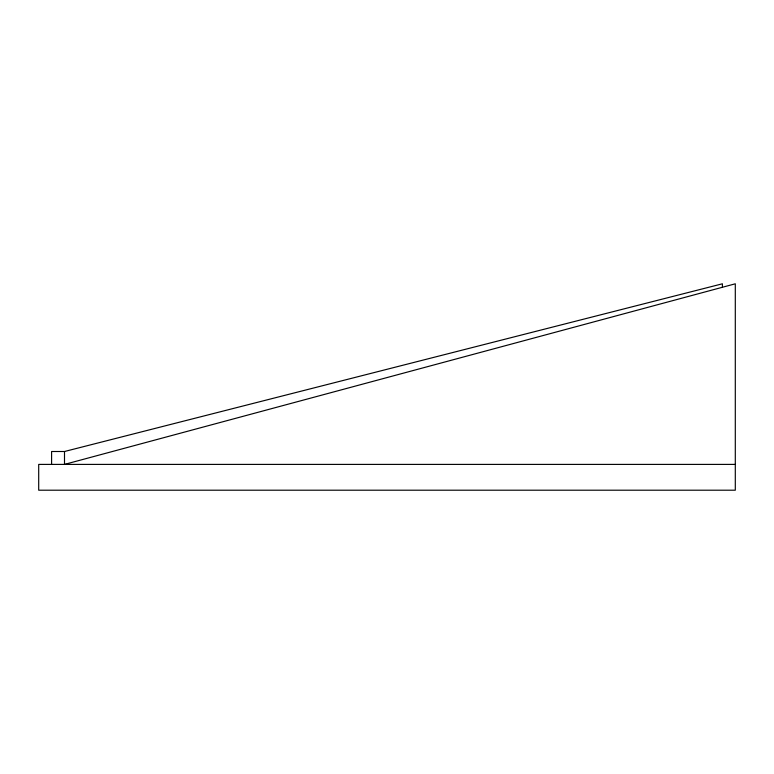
<?xml version="1.0" encoding="UTF-8"?>
<svg xmlns="http://www.w3.org/2000/svg" width="774" height="774" viewBox="0 0 774 774"><rect width="100%" height="100%" fill="white"/><g stroke="black" fill="none" stroke-linecap="round" stroke-linejoin="round"><path stroke-width="1.16" d="M51.597 464.4L51.597 451.503L64.503 451.503L722.403 283.797L722.403 287.318M735.3 464.4L38.7 464.4L38.7 490.203L735.3 490.203L735.3 283.797L64.503 464.4L64.503 451.503"/></g></svg>
